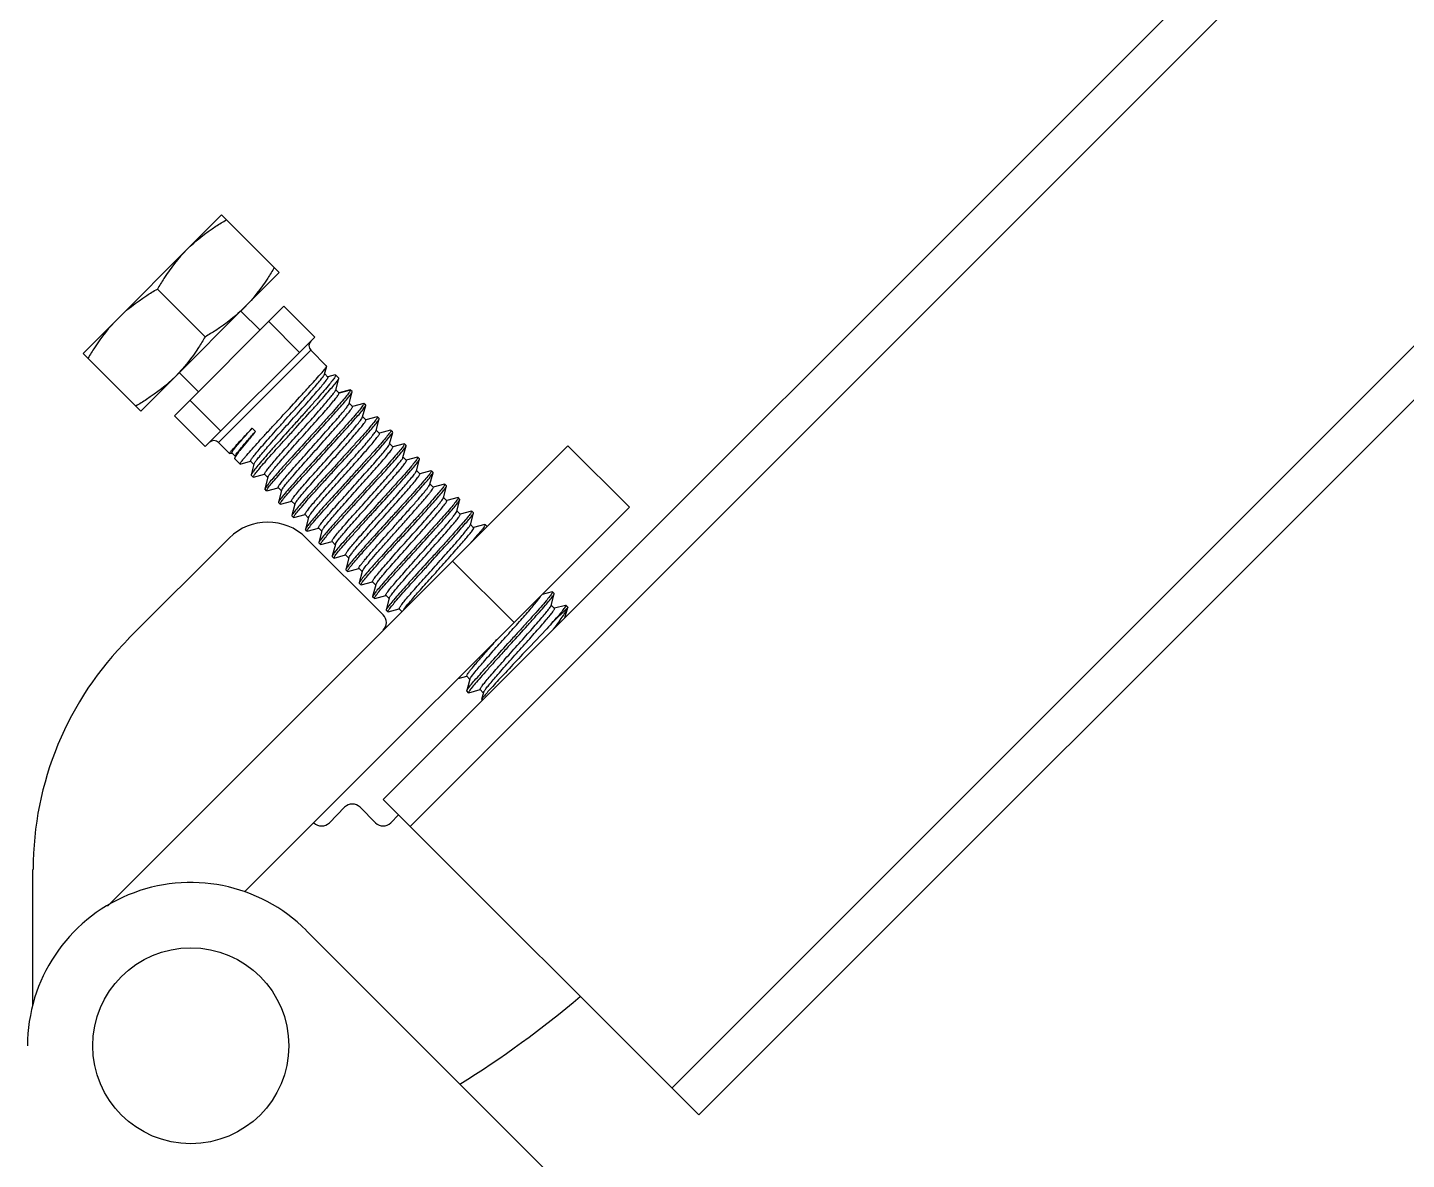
# Model space of a CAD drawing. Extents: x 27938 to 1042331, y -235042 to 1535213.
# Drawn here: x 705340 to 706468, y 752803 to 753728 of the extents above; entities that cross this region are included whole.
import ezdxf

# ---------------------------------------------------------------- set-up
doc = ezdxf.new("R2010")
doc.units = 0
doc.header["$LTSCALE"] = 1000
doc.header["$MEASUREMENT"] = 0

msp = doc.modelspace()

# ---------------------------------------------------------------- linework, layer by layer
at = {"linetype": 'Continuous'}
for p, q in [((705631.2, 753096.9), (708176.6, 755642.3)), ((705653.2, 753074.9), (708198.6, 755620.3)), ((705867.1, 752861), (708412.6, 755406.4)), ((705889.2, 752839), (708434.6, 755384.4)), ((705499.1, 753575.1), (705385.9, 753461.8)), ((705499.1, 753575.1), (705546.3, 753527.9)), ((705546.3, 753527.9), (705433, 753414.6)), ((705446.6, 753514.3), (705485.6, 753475.3)), ((705460.6, 753410.8), (705550.1, 753500.3)), ((705550.1, 753500.3), (705575.3, 753475.1)), ((705514.8, 753496.4), (705530.6, 753480.7)), ((705537.6, 753487.7), (705562.7, 753462.5)), ((705485.8, 753385.6), (705575.3, 753475.1)), ((705385.9, 753461.8), (705433, 753414.6)), ((705496.6, 753388.8), (705572.1, 753464.3)), ((705585, 753451.4), (705572.1, 753464.3)), ((705464.5, 753446.1), (705480.2, 753430.4)), ((705583.3, 753444.9), (705585.1, 753451.2)), ((705586.1, 753442.4), (705583.4, 753445.1)), ((705585.1, 753451.2), (705585, 753451.4)), ((705592, 753444.1), (705586.1, 753442.5)), ((705592, 753444.1), (705592.4, 753444)), ((705594.9, 753441.5), (705592.4, 753444)), ((705592.4, 753431.8), (705594.9, 753441.2)), ((705595.1, 753429.3), (705592.4, 753432)), ((705595.1, 753429.3), (705592.4, 753432)), ((705594.9, 753441.4), (705594.9, 753441.5)), ((705594.9, 753441.2), (705594.9, 753441.4)), ((705604.3, 753431.9), (705595.1, 753429.4)), ((705604.6, 753431.8), (705595.1, 753429.3)), ((705604.3, 753431.9), (705604.5, 753431.9)), ((705604.5, 753431.9), (705604.6, 753431.8)), ((705605.9, 753430.5), (705604.6, 753431.8)), ((705473.2, 753423.4), (705498.4, 753398.2)), ((705595.1, 753429.3), (705595.1, 753429.3)), ((705603.4, 753420.8), (705605.9, 753430.2)), ((705606.1, 753418.3), (705603.5, 753421)), ((705605.9, 753430.2), (705605.9, 753430.5)), ((705615.3, 753420.9), (705606.1, 753418.4)), ((705615.3, 753420.9), (705615.5, 753420.9)), ((705616.9, 753419.5), (705615.5, 753420.9)), ((705460.6, 753410.8), (705485.8, 753385.6)), ((705614.4, 753409.8), (705616.9, 753419.2)), ((705617.1, 753407.3), (705614.5, 753410)), ((705616.9, 753419.2), (705616.9, 753419.5)), ((705626.3, 753409.9), (705617.1, 753407.4)), ((705626.3, 753409.9), (705626.6, 753409.8)), ((705627.9, 753408.5), (705626.6, 753409.8)), ((705524.2, 753400.7), (705526.9, 753398)), ((705625.4, 753398.8), (705627.9, 753408.2)), ((705625.4, 753398.6), (705625.4, 753398.8)), ((705628.1, 753396.3), (705625.5, 753399)), ((705627.9, 753408.2), (705627.9, 753408.5)), ((705637.3, 753398.9), (705628.1, 753396.4)), ((705637.3, 753398.9), (705637.6, 753398.8)), ((705638.9, 753397.5), (705637.6, 753398.8)), ((705505.6, 753379.8), (705496.6, 753388.8)), ((705636.4, 753387.7), (705639, 753397.2)), ((705639.1, 753385.3), (705636.5, 753388)), ((705639, 753397.2), (705638.9, 753397.5)), ((705648.3, 753387.8), (705639.1, 753385.4)), ((705648.3, 753387.8), (705648.6, 753387.8)), ((705650, 753386.5), (705648.6, 753387.8)), ((705405.7, 753009.8), (705782.2, 753386.3)), ((705505.7, 753379.8), (705505.6, 753379.8)), ((705505.7, 753379.8), (705507.5, 753380.3)), ((705507.5, 753380.4), (705510.2, 753377.7)), ((705510.2, 753377.9), (705509.8, 753376.1)), ((705514.2, 753371.2), (705509.8, 753375.6)), ((705647.4, 753376.7), (705650, 753386.2)), ((705650.2, 753374.3), (705647.5, 753377)), ((705650, 753386.2), (705650, 753386.5)), ((705659.3, 753376.8), (705650.1, 753374.4)), ((705659.3, 753376.8), (705659.6, 753376.8)), ((705661, 753375.4), (705659.6, 753376.8)), ((705661, 753375.2), (705661, 753375.4)), ((705832.5, 753336), (705782.2, 753386.3)), ((705514.4, 753371.2), (705514.2, 753371.2)), ((705514.4, 753371.2), (705522.8, 753373.5)), ((705522.8, 753373.6), (705525.5, 753370.9)), ((705525.5, 753371.1), (705523.2, 753362.5)), ((705658.4, 753365.7), (705661, 753375.2)), ((705661.2, 753363.3), (705658.5, 753365.9)), ((705670.3, 753365.8), (705661.1, 753363.4)), ((705669.4, 753354.7), (705672, 753364.2)), ((705670.3, 753365.8), (705670.6, 753365.8)), ((705672, 753364.4), (705670.6, 753365.8)), ((705672, 753364.2), (705672, 753364.4)), ((705523.2, 753362.5), (705523.2, 753362.2)), ((705524.9, 753360.5), (705523.2, 753362.2)), ((705525.2, 753360.5), (705524.9, 753360.5)), ((705525.2, 753360.5), (705534.3, 753362.9)), ((705534.3, 753363), (705537, 753360.4)), ((705537, 753360.6), (705534.5, 753351.1)), ((705672.2, 753352.3), (705669.5, 753354.9)), ((705681.3, 753354.8), (705672.2, 753352.4)), ((705680.5, 753343.7), (705683, 753353.2)), ((705681.3, 753354.8), (705681.6, 753354.8)), ((705683, 753353.4), (705681.6, 753354.8)), ((705683, 753353.2), (705683, 753353.4)), ((705534.5, 753351.1), (705534.5, 753350.9)), ((705535.9, 753349.5), (705534.5, 753350.9)), ((705536.2, 753349.5), (705535.9, 753349.5)), ((705536.2, 753349.5), (705545.4, 753351.9)), ((705545.3, 753352), (705548, 753349.4)), ((705548.1, 753349.6), (705545.5, 753340.1)), ((705683.2, 753341.3), (705680.5, 753343.9)), ((705692.4, 753343.8), (705683.2, 753341.4)), ((705691.5, 753332.7), (705694, 753342.2)), ((705692.4, 753343.8), (705692.6, 753343.8)), ((705694, 753342.4), (705692.6, 753343.8)), ((705694, 753342.2), (705694, 753342.4)), ((705517.9, 753021.4), (705832.5, 753336)), ((705545.5, 753340.1), (705545.6, 753339.9)), ((705546.9, 753338.5), (705545.6, 753339.9)), ((705547.2, 753338.5), (705546.9, 753338.5)), ((705547.2, 753338.5), (705556.4, 753340.9)), ((705556.3, 753341), (705559, 753338.4)), ((705559.1, 753338.6), (705556.5, 753329.1)), ((705691.4, 753332.5), (705691.5, 753332.7)), ((705694.2, 753330.3), (705691.5, 753332.9)), ((705703.4, 753332.8), (705694.2, 753330.3)), ((705702.5, 753321.7), (705705, 753331.1)), ((705703.4, 753332.8), (705703.6, 753332.8)), ((705705, 753331.4), (705703.6, 753332.8)), ((705705, 753331.1), (705705, 753331.4)), ((705556.5, 753329.1), (705556.6, 753328.8)), ((705557.9, 753327.5), (705556.6, 753328.8)), ((705558.2, 753327.5), (705557.9, 753327.5)), ((705558.2, 753327.5), (705567.4, 753329.9)), ((705567.3, 753330), (705570, 753327.3)), ((705570.1, 753327.6), (705567.6, 753318.1)), ((705705.2, 753319.2), (705702.5, 753321.9)), ((705714.4, 753321.8), (705705.2, 753319.3)), ((705714.4, 753321.8), (705714.6, 753321.8)), ((705716, 753320.4), (705714.6, 753321.8)), ((705716, 753320.4), (705716, 753320.4)), ((705423.1, 753228.5), (705505.4, 753310.8)), ((705567.6, 753318.1), (705567.6, 753317.8)), ((705568.9, 753316.5), (705567.6, 753317.8)), ((705568.3, 753310.8), (705631.2, 753247.9)), ((705569.2, 753316.4), (705568.9, 753316.5)), ((705569.2, 753316.4), (705578.4, 753318.9)), ((705578.4, 753319), (705581, 753316.3)), ((705581.1, 753316.6), (705578.6, 753307.1)), ((705580.2, 753305.4), (705589.4, 753307.9)), ((705589.4, 753308), (705592, 753305.3)), ((705578.6, 753307.1), (705578.6, 753306.8)), ((705580, 753305.5), (705578.6, 753306.8)), ((705580.2, 753305.4), (705580, 753305.5)), ((705592.1, 753305.6), (705589.6, 753296.1)), ((705591.2, 753294.4), (705600.4, 753296.9)), ((705600.4, 753297), (705603, 753294.3)), ((705589.6, 753296.1), (705589.6, 753295.8)), ((705591, 753294.4), (705589.6, 753295.8)), ((705591.2, 753294.4), (705591, 753294.4)), ((705603.1, 753294.5), (705600.6, 753285.1)), ((705602.2, 753283.4), (705611.4, 753285.9)), ((705603.1, 753294.5), (705603.2, 753294.7)), ((705611.4, 753286), (705614.1, 753283.3)), ((705738.2, 753241.6), (705687.8, 753291.9)), ((705600.6, 753285.1), (705600.6, 753284.8)), ((705602, 753283.4), (705600.6, 753284.8)), ((705602.2, 753283.4), (705602, 753283.4)), ((705614.1, 753283.5), (705611.6, 753274.1)), ((705611.6, 753274.1), (705611.6, 753273.8)), ((705613.3, 753272.4), (705622.4, 753274.9)), ((705622.4, 753275), (705625.1, 753272.3)), ((705613, 753272.4), (705611.6, 753273.8)), ((705613.3, 753272.4), (705613, 753272.4)), ((705625.1, 753272.5), (705622.6, 753263)), ((705622.6, 753263), (705622.6, 753262.8)), ((705624, 753261.4), (705622.6, 753262.8)), ((705624.3, 753261.4), (705633.4, 753263.9)), ((705633.4, 753264), (705636.1, 753261.3)), ((705769.4, 753266.7), (705761.1, 753264.5)), ((705768.5, 753255.6), (705771.1, 753265.1)), ((705769.4, 753266.7), (705769.7, 753266.7)), ((705771.1, 753265.3), (705769.7, 753266.7)), ((705771.1, 753265.1), (705771.1, 753265.3)), ((705624.3, 753261.4), (705624, 753261.4)), ((705636.1, 753261.5), (705633.6, 753252)), ((705633.6, 753252), (705633.6, 753251.8)), ((705635, 753250.4), (705633.6, 753251.8)), ((705635.3, 753250.4), (705644.4, 753252.8)), ((705644.4, 753252.9), (705646.6, 753250.7)), ((705771.3, 753253.2), (705768.6, 753255.8)), ((705768.9, 753240.9), (705782.1, 753254.1)), ((705780.4, 753255.7), (705771.2, 753253.3)), ((705779.8, 753245.5), (705782.1, 753254.1)), ((705780.7, 753255.7), (705780.4, 753255.7)), ((705782.1, 753254.3), (705780.7, 753255.7)), ((705782.1, 753254.3), (705782.1, 753254.1)), ((705635.3, 753250.4), (705635, 753250.4)), ((705692.5, 753195.9), (705699.5, 753197.8)), ((705699.5, 753197.9), (705702.1, 753195.2)), ((705702.2, 753195.5), (705699.7, 753186)), ((705699.7, 753185.7), (705699.7, 753186)), ((705701.1, 753184.3), (705699.7, 753185.7)), ((705701.3, 753184.3), (705710.5, 753186.8)), ((705710.5, 753186.9), (705713.1, 753184.2)), ((705713.2, 753184.4), (705711.7, 753178.8)), ((705711.7, 753178.8), (705711.8, 753178.7)), ((705713, 753178.7), (705711.8, 753178.7)), ((705631.2, 753096.9), (705889.2, 752839)), ((705631.2, 753096.9), (705889.2, 752839)), ((705587.2, 753078), (705599.7, 753090.6)), ((705612.3, 753090.6), (705624.9, 753078)), ((705637.5, 753078), (705643.8, 753084.3)), ((705344.9, 752928.2), (705344.9, 753039.8)), ((705819.1, 752739.2), (705568.3, 752989.9))]:
    msp.add_line(p, q, dxfattribs=at)
msp.add_circle((705473.9, 752895.6), 80.1, dxfattribs=at)
for centre, radius, start, end in [((705575.9, 753468.1), 5.34, 135, 225), ((705492.8, 753385.1), 5.34, 45, 135), ((705536.8, 753279.3), 44.5, 45, 135), ((705624.9, 753241.6), 8.9, 315, 45), ((705611.9, 753039.8), 266.9, 135, 179.9914), ((705606, 753084.3), 8.9, 45, 135), ((705580.9, 753084.3), 8.9, 225, 315), ((705631.2, 753084.3), 8.9, 225, 315), ((705473.9, 752895.6), 133.5, 45, 180), ((705220.7, 753617.5), 889.7, 302.1341, 309.9808)]:
    msp.add_arc(centre, radius, start, end, dxfattribs=at)
for points, knots in [([(705470.8, 753546.7), (705477.9, 753553.9), (705488.7, 753562.3), (705500.2, 753569.3), (705503.2, 753571)], [0, 0, 0, 0, 0.748734, 1, 1, 1, 1]), ([(705470.8, 753546.7), (705463.6, 753539.6), (705455.3, 753528.8), (705448.3, 753517.3), (705446.6, 753514.3)], [0, 0, 0, 0, 0.748734, 1, 1, 1, 1]), ([(705542.2, 753532), (705540.5, 753529), (705533.5, 753517.5), (705525.1, 753506.7), (705518, 753499.6)], [0, 0, 0, 0, 0.251266, 1, 1, 1, 1]), ([(705414.2, 753490.1), (705421.3, 753497.3), (705432.1, 753505.7), (705443.6, 753512.7), (705446.6, 753514.3)], [0, 0, 0, 0, 0.748734, 1, 1, 1, 1]), ([(705518, 753499.6), (705510.8, 753492.4), (705500.1, 753484), (705488.5, 753477), (705485.6, 753475.3)], [0, 0, 0, 0, 0.748734, 1, 1, 1, 1]), ([(705414.2, 753490.1), (705407, 753483), (705398.6, 753472.2), (705391.6, 753460.7), (705389.9, 753457.7)], [0, 0, 0, 0, 0.748734, 1, 1, 1, 1]), ([(705485.6, 753475.3), (705483.9, 753472.4), (705476.9, 753460.8), (705468.5, 753450.1), (705461.3, 753442.9)], [0, 0, 0, 0, 0.251266, 1, 1, 1, 1]), ([(705522.8, 753373.6), (705522.7, 753373.7), (705522.8, 753374.1), (705523.1, 753374.6), (705523.7, 753375.6), (705525, 753377.4), (705527.4, 753380.3), (705531, 753384.6), (705535.4, 753389.6), (705540.5, 753395.4), (705546.1, 753401.6), (705553.8, 753410.3), (705561.5, 753418.8), (705568.7, 753426.9), (705573.4, 753432.2), (705577.3, 753436.8), (705580.3, 753440.4), (705582.2, 753442.9), (705583.2, 753444.3), (705583.3, 753444.9)], [0, 0, 0, 0, 0.003461, 0.010825, 0.022535, 0.038573, 0.083113, 0.142879, 0.21566, 0.298761, 0.389116, 0.483412, 0.670116, 0.755815, 0.832283, 0.896851, 0.947308, 0.981997, 1, 1, 1, 1]), ([(705549.5, 753411.4), (705554, 753416.2), (705560.5, 753423.2), (705568.7, 753432.2), (705574, 753438), (705578.4, 753442.9), (705581.7, 753446.7), (705583.8, 753449.2), (705584.7, 753450.5), (705585, 753451), (705585.1, 753451.2)], [0, 0, 0, 0, 0.368142, 0.535897, 0.684709, 0.809342, 0.905414, 0.969598, 0.989056, 1, 1, 1, 1]), ([(705592.4, 753444), (705592.5, 753443.9), (705592.4, 753443.5), (705592, 753442.8), (705591.3, 753441.6), (705589.7, 753439.5), (705586.9, 753436), (705582.7, 753431), (705577.4, 753424.9), (705571.4, 753418.1), (705564.8, 753410.7), (705560.2, 753405.6), (705557.9, 753403)], [0, 0, 0, 0, 0.007287, 0.022596, 0.046895, 0.080168, 0.172563, 0.296519, 0.44737, 0.619385, 0.805971, 1, 1, 1, 1]), ([(705461.3, 753442.9), (705454.2, 753435.8), (705443.4, 753427.4), (705431.9, 753420.4), (705429, 753418.7)], [0, 0, 0, 0, 0.748734, 1, 1, 1, 1]), ([(705525.9, 753371.9), (705526.4, 753372.7), (705527.7, 753374.5), (705531.6, 753379.3), (705538.5, 753387.3), (705548.3, 753398.3), (705557.5, 753408.5), (705564.9, 753416.7), (705570.1, 753422.6), (705574.8, 753427.9), (705578.8, 753432.5), (705582, 753436.3), (705584.3, 753439.2), (705585.6, 753441.1), (705586.1, 753442), (705586.2, 753442.3), (705586.1, 753442.4)], [0, 0, 0, 0, 0.028348, 0.07231, 0.200737, 0.367922, 0.551326, 0.641466, 0.726551, 0.80379, 0.870677, 0.92508, 0.96531, 0.990227, 0.996843, 1, 1, 1, 1]), ([(705559.9, 753401), (705564.3, 753405.8), (705570.6, 753412.8), (705578.7, 753421.7), (705583.9, 753427.6), (705588.2, 753432.5), (705591.6, 753436.5), (705593.7, 753439.2), (705594.8, 753440.7), (705594.9, 753441.2)], [0, 0, 0, 0, 0.36438, 0.530796, 0.678891, 0.803581, 0.9006, 0.966696, 1, 1, 1, 1]), ([(705604.6, 753431.8), (705604.6, 753431.6), (705604.4, 753431.2), (705603.9, 753430.4), (705603.1, 753429.3), (705601.4, 753427.1), (705598.5, 753423.6), (705594.2, 753418.7), (705588.9, 753412.7), (705582.9, 753406), (705576.3, 753398.8), (705571.8, 753393.9), (705569.5, 753391.4)], [0, 0, 0, 0, 0.00868, 0.025879, 0.051887, 0.086569, 0.180747, 0.305089, 0.45505, 0.625126, 0.809034, 1, 1, 1, 1]), ([(705592, 753431), (705592, 753431.1), (705592.2, 753431.3), (705592.3, 753431.6), (705592.4, 753431.8)], [0, 0, 0, 0, 0.313787, 1, 1, 1, 1]), ([(705534.3, 753363), (705534.2, 753363.1), (705534.3, 753363.5), (705534.8, 753364.4), (705536, 753366.2), (705538.3, 753369), (705541.4, 753372.8), (705545.3, 753377.3), (705549.8, 753382.4), (705554.8, 753388.1), (705561.9, 753396), (705570.7, 753405.7), (705580.1, 753416.3), (705586.6, 753423.9), (705590.3, 753428.5), (705591.6, 753430.3), (705592, 753431)], [0, 0, 0, 0, 0.003296, 0.010079, 0.03549, 0.076381, 0.131511, 0.19909, 0.276886, 0.362322, 0.452558, 0.635372, 0.801219, 0.928261, 0.971785, 1, 1, 1, 1]), ([(705537, 753360.6), (705537.2, 753361.1), (705538.1, 753362.5), (705540, 753365), (705542.9, 753368.5), (705546.6, 753372.8), (705551.1, 753378), (705558, 753385.7), (705565.2, 753393.9), (705572.6, 753402.1), (705577.9, 753408), (705582.8, 753413.5), (705587, 753418.4), (705590.4, 753422.5), (705592.7, 753425.3), (705594.1, 753427.1), (705594.7, 753428.1), (705595, 753428.8), (705595.2, 753429.1), (705595.1, 753429.3)], [0, 0, 0, 0, 0.018431, 0.053472, 0.104134, 0.168694, 0.244894, 0.330055, 0.515024, 0.608298, 0.697696, 0.780063, 0.852494, 0.912444, 0.95783, 0.974565, 0.987157, 0.995562, 1, 1, 1, 1]), ([(705545.3, 753352), (705545.3, 753352.1), (705545.3, 753352.5), (705545.8, 753353.4), (705547.2, 753355.4), (705549.6, 753358.4), (705553, 753362.5), (705557.2, 753367.3), (705562, 753372.8), (705567.4, 753378.7), (705574.8, 753387), (705582.1, 753395.3), (705589.1, 753403.1), (705593.7, 753408.3), (705597.5, 753412.8), (705600.4, 753416.3), (705602.3, 753418.9), (705603.2, 753420.2), (705603.4, 753420.8)], [0, 0, 0, 0, 0.003453, 0.010691, 0.037881, 0.081592, 0.14037, 0.212138, 0.294327, 0.383985, 0.477885, 0.664852, 0.751185, 0.82854, 0.894141, 0.945651, 0.981282, 1, 1, 1, 1]), ([(705570.9, 753390), (705575.3, 753394.8), (705581.6, 753401.8), (705589.7, 753410.7), (705594.9, 753416.6), (705599.3, 753421.5), (705602.6, 753425.4), (705604.7, 753428.2), (705605.8, 753429.7), (705605.9, 753430.2)], [0, 0, 0, 0, 0.364381, 0.5308, 0.678899, 0.803591, 0.900607, 0.966701, 1, 1, 1, 1]), ([(705615.5, 753420.9), (705615.6, 753420.8), (705615.5, 753420.3), (705615.1, 753419.7), (705614.3, 753418.6), (705612.7, 753416.5), (705609.9, 753413), (705605.6, 753408.1), (705600.2, 753402.1), (705594.1, 753395.3), (705587.5, 753388), (705582.9, 753382.9), (705580.6, 753380.4)], [0, 0, 0, 0, 0.006599, 0.021626, 0.045784, 0.078991, 0.171388, 0.295465, 0.44652, 0.61879, 0.805664, 1, 1, 1, 1]), ([(705514.2, 753371.2), (705514.1, 753371.3), (705514.3, 753371.8), (705514.7, 753372.4), (705515.4, 753373.5), (705516.5, 753374.8), (705518, 753376.6), (705520.5, 753379.5), (705524.3, 753383.9), (705529.7, 753389.8), (705535.8, 753396.5), (705542.5, 753403.8), (705547.2, 753408.8), (705549.5, 753411.4)], [0, 0, 0, 0, 0.006287, 0.021187, 0.045277, 0.078448, 0.120429, 0.17084, 0.294962, 0.446101, 0.618491, 0.80551, 1, 1, 1, 1]), ([(705548.1, 753349.6), (705548.2, 753350.1), (705549.2, 753351.5), (705551, 753354), (705554, 753357.6), (705557.8, 753362), (705562.3, 753367.2), (705569.3, 753375.1), (705576.7, 753383.3), (705584.1, 753391.6), (705589.4, 753397.6), (705594.2, 753403.1), (705598.4, 753407.9), (705601.8, 753411.9), (705604.2, 753414.9), (705605.6, 753416.9), (705606.1, 753417.9), (705606.2, 753418.3), (705606.1, 753418.3)], [0, 0, 0, 0, 0.01868, 0.054278, 0.105764, 0.171349, 0.248695, 0.335028, 0.522011, 0.615926, 0.705601, 0.787809, 0.859594, 0.918387, 0.96211, 0.989307, 0.996546, 1, 1, 1, 1]), ([(705556.3, 753341), (705556.3, 753341.1), (705556.3, 753341.5), (705556.8, 753342.4), (705558.2, 753344.4), (705560.6, 753347.4), (705564, 753351.4), (705568.2, 753356.3), (705573, 753361.8), (705578.4, 753367.7), (705585.8, 753376), (705593.2, 753384.2), (705600.1, 753392.1), (705604.7, 753397.3), (705608.5, 753401.8), (705611.4, 753405.3), (705613.3, 753407.8), (705614.3, 753409.2), (705614.4, 753409.8)], [0, 0, 0, 0, 0.003453, 0.010691, 0.03788, 0.081592, 0.14037, 0.212137, 0.294327, 0.383985, 0.477885, 0.664851, 0.751185, 0.82854, 0.894141, 0.945652, 0.981282, 1, 1, 1, 1]), ([(705581.9, 753379), (705586.3, 753383.8), (705592.7, 753390.8), (705600.7, 753399.7), (705606, 753405.6), (705610.3, 753410.5), (705613.6, 753414.4), (705615.7, 753417.2), (705616.8, 753418.6), (705616.9, 753419.2)], [0, 0, 0, 0, 0.364381, 0.530796, 0.678894, 0.80359, 0.900609, 0.966703, 1, 1, 1, 1]), ([(705626.6, 753409.8), (705626.6, 753409.8), (705626.5, 753409.3), (705626.1, 753408.7), (705625.4, 753407.6), (705623.7, 753405.5), (705620.9, 753402), (705616.6, 753397), (705611.3, 753391.1), (705605.1, 753384.3), (705598.5, 753377), (705593.9, 753371.9), (705591.6, 753369.3)], [0, 0, 0, 0, 0.006599, 0.021626, 0.045783, 0.07899, 0.171389, 0.295471, 0.446525, 0.618791, 0.805663, 1, 1, 1, 1]), ([(705505.6, 753379.8), (705505.6, 753379.9), (705505.6, 753380.1), (705505.8, 753380.4), (705506.2, 753380.9), (705507, 753381.9), (705508.4, 753383.5), (705510.5, 753385.9), (705513.2, 753388.9), (705516.5, 753392.4), (705520.2, 753396.4), (705522.8, 753399.2), (705524.2, 753400.7)], [0, 0, 0, 0, 0.005738, 0.019134, 0.040805, 0.070779, 0.155209, 0.27106, 0.416301, 0.588313, 0.78408, 1, 1, 1, 1]), ([(705507.5, 753380.4), (705507.4, 753380.5), (705507.8, 753381.3), (705508.4, 753382.3), (705509.8, 753384.2), (705511.7, 753386.5), (705514.2, 753389.4), (705518.4, 753394.2), (705521.8, 753398), (705524.2, 753400.7)], [0, 0, 0, 0, 0.021147, 0.073565, 0.158215, 0.273875, 0.418588, 0.589838, 1, 1, 1, 1]), ([(705526.9, 753398), (705524.7, 753395.3), (705520.6, 753390.5), (705515.3, 753384.1), (705512, 753379.9), (705510.4, 753377.4), (705509.9, 753376.5), (705509.8, 753376.1)], [0, 0, 0, 0, 0.376924, 0.679521, 0.890722, 0.958383, 1, 1, 1, 1]), ([(705510.2, 753377.9), (705510.3, 753378.2), (705510.8, 753379), (705511.7, 753380.3), (705513.2, 753382.2), (705516.1, 753385.7), (705520.7, 753391), (705524.7, 753395.5), (705526.9, 753398)], [0, 0, 0, 0, 0.036338, 0.100465, 0.191874, 0.309308, 0.615028, 1, 1, 1, 1]), ([(705557.9, 753403), (705553.6, 753398.2), (705547.3, 753391.2), (705539.3, 753382.2), (705534.1, 753376.4), (705529.9, 753371.4), (705526.6, 753367.4), (705524.5, 753364.6), (705523.4, 753363.1), (705523.2, 753362.5)], [0, 0, 0, 0, 0.362585, 0.528363, 0.676115, 0.800828, 0.898293, 0.965295, 1, 1, 1, 1]), ([(705524.9, 753360.5), (705524.8, 753360.6), (705525, 753361.1), (705525.4, 753361.7), (705526.1, 753362.8), (705527.7, 753364.9), (705530.6, 753368.3), (705534.9, 753373.3), (705540.2, 753379.3), (705546.3, 753386.1), (705553, 753393.4), (705557.6, 753398.4), (705559.9, 753401)], [0, 0, 0, 0, 0.006599, 0.021626, 0.045784, 0.078991, 0.171388, 0.295465, 0.446519, 0.61879, 0.805664, 1, 1, 1, 1]), ([(705559.1, 753338.6), (705559.2, 753339.1), (705560.2, 753340.5), (705562, 753343), (705565, 753346.6), (705568.8, 753351), (705573.3, 753356.2), (705580.3, 753364.1), (705587.7, 753372.3), (705595.1, 753380.6), (705600.4, 753386.6), (705605.3, 753392.1), (705609.4, 753396.9), (705612.8, 753400.9), (705615.2, 753403.9), (705616.6, 753405.9), (705617.1, 753406.9), (705617.2, 753407.2), (705617.1, 753407.3)], [0, 0, 0, 0, 0.01868, 0.054279, 0.105765, 0.171349, 0.248696, 0.335028, 0.522011, 0.615926, 0.705601, 0.787809, 0.859594, 0.918386, 0.962109, 0.989307, 0.996546, 1, 1, 1, 1]), ([(705567.3, 753330), (705567.3, 753330.1), (705567.3, 753330.5), (705567.8, 753331.4), (705569.2, 753333.3), (705571.6, 753336.3), (705574.9, 753340.2), (705579, 753345), (705583.7, 753350.4), (705589, 753356.3), (705596.3, 753364.5), (705603.6, 753372.6), (705610.6, 753380.5), (705615.2, 753385.7), (705619, 753390.2), (705622.1, 753393.9), (705624.1, 753396.5), (705625.1, 753398), (705625.4, 753398.6)], [0, 0, 0, 0, 0.003411, 0.010523, 0.037228, 0.080172, 0.137959, 0.208589, 0.289589, 0.378106, 0.47102, 0.656885, 0.743278, 0.821187, 0.887872, 0.941003, 0.97876, 1, 1, 1, 1]), ([(705592.9, 753368), (705597.3, 753372.8), (705603.7, 753379.7), (705611.8, 753388.7), (705617, 753394.6), (705621.3, 753399.5), (705624.6, 753403.4), (705626.7, 753406.2), (705627.8, 753407.6), (705627.9, 753408.2)], [0, 0, 0, 0, 0.364389, 0.530808, 0.678904, 0.803593, 0.90061, 0.966703, 1, 1, 1, 1]), ([(705637.6, 753398.8), (705637.7, 753398.8), (705637.5, 753398.3), (705637.1, 753397.6), (705636.4, 753396.5), (705634.7, 753394.4), (705631.9, 753391), (705627.6, 753386), (705622.3, 753380.1), (705616.2, 753373.3), (705609.5, 753365.9), (705604.9, 753360.9), (705602.6, 753358.3)], [0, 0, 0, 0, 0.006598, 0.021624, 0.045781, 0.078987, 0.171384, 0.29546, 0.44651, 0.618781, 0.80566, 1, 1, 1, 1]), ([(705569.5, 753391.4), (705565.2, 753386.6), (705558.8, 753379.6), (705550.7, 753370.6), (705545.5, 753364.8), (705541.2, 753359.8), (705537.9, 753355.9), (705535.8, 753353.2), (705534.7, 753351.7), (705534.5, 753351.1)], [0, 0, 0, 0, 0.36446, 0.530907, 0.67902, 0.803709, 0.900704, 0.966759, 1, 1, 1, 1]), ([(705535.9, 753349.5), (705535.8, 753349.6), (705536, 753350), (705536.4, 753350.7), (705537.1, 753351.8), (705538.7, 753353.9), (705541.6, 753357.3), (705545.9, 753362.3), (705551.2, 753368.3), (705557.3, 753375.1), (705564, 753382.4), (705568.6, 753387.4), (705570.9, 753390)], [0, 0, 0, 0, 0.006598, 0.021625, 0.04578, 0.078987, 0.171384, 0.295461, 0.446512, 0.618782, 0.805661, 1, 1, 1, 1]), ([(705570.5, 753328.5), (705571, 753329.2), (705572.3, 753331), (705576, 753335.7), (705582.6, 753343.3), (705592, 753353.9), (705600.7, 753363.6), (705607.8, 753371.5), (705612.8, 753377.1), (705617.3, 753382.2), (705621.1, 753386.7), (705624.2, 753390.4), (705626.4, 753393.2), (705627.7, 753395), (705628.2, 753395.9), (705628.2, 753396.2), (705628.1, 753396.3)], [0, 0, 0, 0, 0.029221, 0.073567, 0.201629, 0.367682, 0.550054, 0.639909, 0.724906, 0.802249, 0.869396, 0.924152, 0.964754, 0.989983, 0.99672, 1, 1, 1, 1]), ([(705578.4, 753319), (705578.3, 753319.1), (705578.3, 753319.4), (705578.8, 753320.4), (705580.2, 753322.3), (705582.5, 753325.2), (705585.7, 753329), (705589.7, 753333.7), (705594.4, 753339), (705599.6, 753344.8), (705606.8, 753352.9), (705615.7, 753362.8), (705624, 753372.1), (705629.6, 753378.6), (705632.7, 753382.4), (705634.9, 753385.2), (705636, 753386.7), (705636.3, 753387.4)], [0, 0, 0, 0, 0.003368, 0.010354, 0.036572, 0.078742, 0.135528, 0.20501, 0.284805, 0.372166, 0.464077, 0.64881, 0.81371, 0.881483, 0.936251, 0.976167, 1, 1, 1, 1]), ([(705603.9, 753357), (705608.3, 753361.8), (705614.7, 753368.7), (705622.8, 753377.7), (705628, 753383.5), (705632.3, 753388.5), (705635.6, 753392.4), (705637.7, 753395.2), (705638.8, 753396.6), (705639, 753397.2)], [0, 0, 0, 0, 0.364379, 0.530797, 0.678896, 0.80359, 0.900607, 0.966701, 1, 1, 1, 1]), ([(705648.6, 753387.8), (705648.7, 753387.7), (705648.5, 753387.3), (705648.1, 753386.6), (705647.4, 753385.5), (705645.8, 753383.4), (705642.9, 753380), (705638.6, 753375), (705633.3, 753369), (705627.2, 753362.3), (705620.5, 753354.9), (705615.9, 753349.9), (705613.6, 753347.3)], [0, 0, 0, 0, 0.006599, 0.021626, 0.045785, 0.078991, 0.171389, 0.295468, 0.446524, 0.618793, 0.805664, 1, 1, 1, 1]), ([(705509.8, 753376.1), (705509.8, 753376), (705509.7, 753375.9), (705509.7, 753375.7), (705509.8, 753375.6)], [0, 0, 0, 0, 0.336514, 1, 1, 1, 1]), ([(705580.6, 753380.4), (705576.2, 753375.6), (705569.8, 753368.6), (705561.7, 753359.6), (705556.5, 753353.8), (705552.2, 753348.8), (705548.9, 753344.9), (705546.8, 753342.1), (705545.7, 753340.7), (705545.5, 753340.1)], [0, 0, 0, 0, 0.364466, 0.530913, 0.679023, 0.803712, 0.900708, 0.966761, 1, 1, 1, 1]), ([(705546.9, 753338.5), (705546.8, 753338.6), (705547, 753339), (705547.4, 753339.7), (705548.1, 753340.8), (705549.7, 753342.9), (705552.6, 753346.3), (705556.9, 753351.3), (705562.2, 753357.3), (705568.3, 753364), (705575, 753371.4), (705579.6, 753376.4), (705581.9, 753379)], [0, 0, 0, 0, 0.006599, 0.021626, 0.045783, 0.078991, 0.17139, 0.295472, 0.446528, 0.618793, 0.805664, 1, 1, 1, 1]), ([(705581.4, 753317.2), (705581.8, 753317.9), (705583, 753319.6), (705586.6, 753324.1), (705593.1, 753331.6), (705602.5, 753342.2), (705611.2, 753352), (705618.4, 753360), (705623.4, 753365.7), (705628, 753370.9), (705632, 753375.5), (705635.1, 753379.3), (705637.4, 753382.1), (705638.7, 753384), (705639.2, 753384.9), (705639.2, 753385.2), (705639.1, 753385.3)], [0, 0, 0, 0, 0.02672, 0.069018, 0.194536, 0.360069, 0.543539, 0.634344, 0.720433, 0.798907, 0.86713, 0.922821, 0.964145, 0.989828, 0.99668, 1, 1, 1, 1]), ([(705589.4, 753308), (705589.3, 753308.1), (705589.4, 753308.4), (705589.8, 753309.3), (705591.1, 753311.2), (705593.4, 753314), (705596.6, 753317.8), (705600.5, 753322.4), (705605.1, 753327.6), (705610.2, 753333.3), (705617.4, 753341.4), (705626.1, 753351.1), (705635.5, 753361.7), (705642, 753369.2), (705645.6, 753373.8), (705646.8, 753375.4), (705647.2, 753376.1)], [0, 0, 0, 0, 0.003326, 0.010193, 0.035938, 0.077359, 0.133176, 0.201544, 0.28017, 0.366406, 0.457339, 0.640956, 0.806417, 0.931592, 0.973615, 1, 1, 1, 1]), ([(705615, 753346), (705619.3, 753350.7), (705625.7, 753357.7), (705633.8, 753366.7), (705639, 753372.5), (705643.3, 753377.5), (705646.6, 753381.4), (705648.7, 753384.2), (705649.8, 753385.6), (705650, 753386.2)], [0, 0, 0, 0, 0.364384, 0.5308, 0.678898, 0.803592, 0.90061, 0.966703, 1, 1, 1, 1]), ([(705659.6, 753376.8), (705659.7, 753376.7), (705659.5, 753376.3), (705659.1, 753375.6), (705658.4, 753374.5), (705656.8, 753372.4), (705653.9, 753369), (705649.6, 753364), (705644.3, 753358), (705638.2, 753351.3), (705631.5, 753343.9), (705626.9, 753338.9), (705624.6, 753336.3)], [0, 0, 0, 0, 0.006599, 0.021626, 0.045782, 0.078989, 0.171387, 0.295468, 0.446521, 0.618788, 0.805663, 1, 1, 1, 1]), ([(705647.2, 753376.1), (705647.2, 753376.2), (705647.3, 753376.4), (705647.4, 753376.6), (705647.4, 753376.7)], [0, 0, 0, 0, 0.304527, 1, 1, 1, 1]), ([(705525.5, 753371.1), (705525.5, 753371.2), (705525.6, 753371.5), (705525.8, 753371.7), (705525.9, 753371.9)], [0, 0, 0, 0, 0.186143, 1, 1, 1, 1]), ([(705591.6, 753369.3), (705587.2, 753364.6), (705580.8, 753357.6), (705572.7, 753348.6), (705567.5, 753342.8), (705563.2, 753337.8), (705559.9, 753333.9), (705557.8, 753331.1), (705556.7, 753329.7), (705556.5, 753329.1)], [0, 0, 0, 0, 0.364457, 0.530899, 0.679012, 0.803706, 0.900705, 0.966759, 1, 1, 1, 1]), ([(705557.9, 753327.5), (705557.9, 753327.6), (705558, 753328), (705558.4, 753328.7), (705559.1, 753329.8), (705560.8, 753331.9), (705563.6, 753335.3), (705567.9, 753340.3), (705573.2, 753346.3), (705579.3, 753353), (705586, 753360.4), (705590.6, 753365.4), (705592.9, 753368)], [0, 0, 0, 0, 0.006597, 0.021623, 0.045779, 0.078985, 0.171381, 0.295456, 0.44651, 0.618782, 0.805661, 1, 1, 1, 1]), ([(705592.3, 753306), (705592.6, 753306.6), (705593.7, 753308.2), (705595.9, 753311), (705599, 753314.7), (705604.6, 753321.3), (705612.9, 753330.6), (705621.7, 753340.4), (705629, 753348.5), (705634.1, 753354.3), (705638.8, 753359.6), (705642.8, 753364.3), (705646.1, 753368.1), (705648.4, 753371), (705649.7, 753372.9), (705650.2, 753373.8), (705650.2, 753374.2), (705650.2, 753374.3)], [0, 0, 0, 0, 0.024173, 0.064372, 0.119353, 0.187267, 0.352243, 0.536827, 0.628608, 0.715817, 0.795456, 0.864788, 0.921444, 0.963514, 0.989667, 0.996638, 1, 1, 1, 1]), ([(705600.4, 753297), (705600.3, 753297.1), (705600.4, 753297.4), (705600.8, 753298.3), (705602.1, 753300.1), (705604.3, 753302.9), (705607.4, 753306.6), (705611.3, 753311.1), (705615.8, 753316.3), (705620.8, 753321.9), (705627.9, 753329.8), (705636.6, 753339.5), (705646, 753350.1), (705652.6, 753357.7), (705656.3, 753362.4), (705657.6, 753364.1), (705658, 753364.8)], [0, 0, 0, 0, 0.003285, 0.010037, 0.035326, 0.076021, 0.1309, 0.198187, 0.275678, 0.360819, 0.450797, 0.633314, 0.7993, 0.92703, 0.971108, 1, 1, 1, 1]), ([(705626, 753334.9), (705630.3, 753339.7), (705636.7, 753346.7), (705644.8, 753355.7), (705650, 753361.5), (705654.3, 753366.5), (705657.6, 753370.4), (705659.7, 753373.2), (705660.8, 753374.6), (705661, 753375.2)], [0, 0, 0, 0, 0.364389, 0.530808, 0.678905, 0.803593, 0.900609, 0.966702, 1, 1, 1, 1]), ([(705670.6, 753365.8), (705670.7, 753365.7), (705670.5, 753365.3), (705670.2, 753364.6), (705669.4, 753363.5), (705667.8, 753361.4), (705664.9, 753358), (705660.6, 753353), (705655.3, 753347), (705649.2, 753340.2), (705642.5, 753332.9), (705637.9, 753327.9), (705635.6, 753325.3)], [0, 0, 0, 0, 0.006598, 0.021624, 0.045781, 0.078987, 0.171383, 0.295458, 0.446509, 0.61878, 0.80566, 1, 1, 1, 1]), ([(705637, 753323.9), (705641.3, 753328.7), (705647.7, 753335.7), (705655.8, 753344.7), (705661, 753350.5), (705665.3, 753355.5), (705668.7, 753359.4), (705670.7, 753362.1), (705671.8, 753363.6), (705672, 753364.2)], [0, 0, 0, 0, 0.364378, 0.530795, 0.678895, 0.803589, 0.900607, 0.966701, 1, 1, 1, 1]), ([(705658, 753364.8), (705658.1, 753364.9), (705658.2, 753365.2), (705658.4, 753365.5), (705658.4, 753365.7)], [0, 0, 0, 0, 0.316982, 1, 1, 1, 1]), ([(705602.6, 753358.3), (705598.2, 753353.5), (705591.8, 753346.6), (705583.7, 753337.6), (705578.5, 753331.8), (705574.2, 753326.8), (705570.9, 753322.9), (705568.8, 753320.1), (705567.7, 753318.7), (705567.6, 753318.1)], [0, 0, 0, 0, 0.364462, 0.53091, 0.679022, 0.803711, 0.900705, 0.966759, 1, 1, 1, 1]), ([(705568.9, 753316.5), (705568.9, 753316.5), (705569, 753317), (705569.4, 753317.7), (705570.1, 753318.8), (705571.8, 753320.9), (705574.6, 753324.3), (705578.9, 753329.3), (705584.3, 753335.2), (705590.4, 753342), (705597, 753349.4), (705601.6, 753354.4), (705603.9, 753357)], [0, 0, 0, 0, 0.006599, 0.021625, 0.045781, 0.078988, 0.171386, 0.295465, 0.446518, 0.618786, 0.805663, 1, 1, 1, 1]), ([(705603.2, 753294.7), (705603.4, 753295.3), (705604.5, 753296.8), (705606.5, 753299.5), (705609.5, 753303.2), (705615.1, 753309.6), (705623.4, 753319), (705632.3, 753328.9), (705639.6, 753337.1), (705644.8, 753342.9), (705649.6, 753348.3), (705653.7, 753353.1), (705657, 753357), (705659.3, 753360), (705660.7, 753361.9), (705661.2, 753362.8), (705661.2, 753363.2), (705661.2, 753363.3)], [0, 0, 0, 0, 0.021586, 0.059632, 0.112982, 0.179814, 0.344197, 0.529911, 0.622691, 0.711053, 0.791891, 0.862368, 0.92002, 0.96286, 0.9895, 0.996595, 1, 1, 1, 1]), ([(705624.9, 753303.1), (705629.7, 753308.5), (705637, 753316.7), (705646.6, 753327.5), (705653.6, 753335.3), (705659.7, 753342.2), (705664, 753347.2), (705666.6, 753350.5), (705668, 753352.3), (705668.9, 753353.7), (705669.4, 753354.4), (705669.4, 753354.7)], [0, 0, 0, 0, 0.315652, 0.481067, 0.637651, 0.775532, 0.886036, 0.92879, 0.962295, 0.98609, 1, 1, 1, 1]), ([(705681.6, 753354.8), (705681.7, 753354.7), (705681.5, 753354.2), (705681.2, 753353.6), (705680.4, 753352.5), (705678.8, 753350.4), (705675.9, 753347), (705671.6, 753342), (705666.3, 753336), (705660.2, 753329.2), (705653.5, 753321.9), (705649, 753316.9), (705646.6, 753314.3)], [0, 0, 0, 0, 0.006599, 0.021626, 0.045784, 0.078991, 0.171389, 0.29547, 0.446525, 0.618793, 0.805664, 1, 1, 1, 1]), ([(705648, 753312.9), (705652.4, 753317.7), (705658.7, 753324.7), (705666.8, 753333.7), (705672, 753339.5), (705676.3, 753344.5), (705679.7, 753348.4), (705681.7, 753351.1), (705682.8, 753352.6), (705683, 753353.2)], [0, 0, 0, 0, 0.364386, 0.530805, 0.678901, 0.803594, 0.900611, 0.966704, 1, 1, 1, 1]), ([(705613.6, 753347.3), (705609.2, 753342.5), (705602.8, 753335.5), (705594.8, 753326.6), (705589.5, 753320.7), (705585.2, 753315.8), (705581.9, 753311.9), (705579.8, 753309.1), (705578.7, 753307.7), (705578.6, 753307.1)], [0, 0, 0, 0, 0.364464, 0.53091, 0.679021, 0.803712, 0.900709, 0.966761, 1, 1, 1, 1]), ([(705580, 753305.5), (705579.9, 753305.5), (705580, 753306), (705580.4, 753306.6), (705581.2, 753307.7), (705582.8, 753309.8), (705585.6, 753313.3), (705589.9, 753318.3), (705595.3, 753324.2), (705601.4, 753331), (705608, 753338.3), (705612.6, 753343.4), (705615, 753346)], [0, 0, 0, 0, 0.006599, 0.021626, 0.045784, 0.078991, 0.171389, 0.29547, 0.446525, 0.618793, 0.805664, 1, 1, 1, 1]), ([(705622.4, 753275), (705622.3, 753275), (705622.4, 753275.4), (705622.9, 753276.4), (705624.3, 753278.3), (705626.7, 753281.4), (705630.1, 753285.4), (705634.3, 753290.2), (705639.1, 753295.7), (705644.4, 753301.7), (705651.8, 753310), (705659.2, 753318.2), (705666.2, 753326.1), (705670.7, 753331.3), (705674.5, 753335.7), (705677.5, 753339.2), (705679.3, 753341.8), (705680.3, 753343.2), (705680.5, 753343.7)], [0, 0, 0, 0, 0.003454, 0.01069, 0.03788, 0.081592, 0.14037, 0.212137, 0.294327, 0.383985, 0.477885, 0.664852, 0.751185, 0.82854, 0.894141, 0.945652, 0.981282, 1, 1, 1, 1]), ([(705627.7, 753300.4), (705630.1, 753303.1), (705635.1, 753308.7), (705642.7, 753317.3), (705650.4, 753325.8), (705657.5, 753333.9), (705662.9, 753340), (705666.5, 753344.3), (705668.6, 753346.8), (705670.3, 753348.9), (705671.4, 753350.5), (705672, 753351.5), (705672.3, 753352.2), (705672.2, 753352.3)], [0, 0, 0, 0, 0.158726, 0.329961, 0.501874, 0.662563, 0.800917, 0.858659, 0.907407, 0.946342, 0.974839, 0.992548, 1, 1, 1, 1]), ([(705692.6, 753343.8), (705692.7, 753343.7), (705692.6, 753343.2), (705692.2, 753342.6), (705691.4, 753341.5), (705689.8, 753339.4), (705686.9, 753335.9), (705682.6, 753331), (705677.3, 753325), (705671.2, 753318.2), (705664.6, 753310.9), (705660, 753305.9), (705657.6, 753303.3)], [0, 0, 0, 0, 0.006599, 0.021625, 0.045781, 0.078988, 0.171385, 0.295464, 0.446516, 0.618785, 0.805662, 1, 1, 1, 1]), ([(705659, 753301.9), (705663.4, 753306.7), (705669.7, 753313.7), (705677.8, 753322.7), (705683, 753328.5), (705687.3, 753333.5), (705690.7, 753337.4), (705692.8, 753340.1), (705693.9, 753341.6), (705694, 753342.2)], [0, 0, 0, 0, 0.364384, 0.530804, 0.678902, 0.803592, 0.900607, 0.966702, 1, 1, 1, 1]), ([(705624.6, 753336.3), (705620.2, 753331.5), (705613.9, 753324.5), (705605.8, 753315.6), (705600.6, 753309.7), (705596.2, 753304.8), (705592.9, 753300.9), (705590.8, 753298.1), (705589.7, 753296.6), (705589.6, 753296.1)], [0, 0, 0, 0, 0.364457, 0.530901, 0.679015, 0.803708, 0.900705, 0.966759, 1, 1, 1, 1]), ([(705591, 753294.4), (705590.9, 753294.5), (705591, 753295), (705591.4, 753295.6), (705592.2, 753296.7), (705593.8, 753298.8), (705596.7, 753302.3), (705601, 753307.2), (705606.3, 753313.2), (705612.4, 753320), (705619, 753327.3), (705623.6, 753332.4), (705626, 753334.9)], [0, 0, 0, 0, 0.006598, 0.021624, 0.045781, 0.078987, 0.171383, 0.295458, 0.446509, 0.618781, 0.80566, 1, 1, 1, 1]), ([(705625.1, 753272.5), (705625.3, 753273.1), (705626.2, 753274.4), (705628.1, 753277), (705631, 753280.5), (705634.8, 753285), (705639.4, 753290.1), (705646.4, 753298), (705653.7, 753306.2), (705661.2, 753314.5), (705666.5, 753320.5), (705671.3, 753326), (705675.5, 753330.8), (705678.9, 753334.9), (705681.3, 753337.9), (705682.7, 753339.9), (705683.2, 753340.8), (705683.3, 753341.2), (705683.2, 753341.3)], [0, 0, 0, 0, 0.01868, 0.054279, 0.105765, 0.171349, 0.248696, 0.335028, 0.522011, 0.615926, 0.705601, 0.787808, 0.859593, 0.918386, 0.962109, 0.989307, 0.996546, 1, 1, 1, 1]), ([(705633.4, 753264), (705633.3, 753264), (705633.4, 753264.4), (705633.9, 753265.3), (705635.2, 753267.3), (705637.6, 753270.2), (705640.9, 753274.1), (705645, 753278.9), (705649.7, 753284.2), (705654.9, 753290.1), (705662.3, 753298.3), (705671.1, 753308.2), (705679.4, 753317.5), (705685, 753324), (705688, 753327.7), (705690.1, 753330.4), (705691.1, 753331.9), (705691.4, 753332.5)], [0, 0, 0, 0, 0.003399, 0.010476, 0.037047, 0.079778, 0.13729, 0.207604, 0.288273, 0.376472, 0.469111, 0.654667, 0.819135, 0.88612, 0.939701, 0.978051, 1, 1, 1, 1]), ([(705703.6, 753332.8), (705703.7, 753332.7), (705703.6, 753332.2), (705703.2, 753331.6), (705702.4, 753330.5), (705700.8, 753328.4), (705697.9, 753324.9), (705693.6, 753320), (705688.3, 753314), (705682.2, 753307.2), (705675.6, 753299.9), (705671, 753294.8), (705668.6, 753292.3)], [0, 0, 0, 0, 0.006599, 0.021625, 0.045782, 0.078989, 0.171386, 0.295462, 0.446515, 0.618786, 0.805663, 1, 1, 1, 1]), ([(705670, 753290.9), (705674.4, 753295.7), (705680.7, 753302.7), (705688.8, 753311.6), (705694, 753317.5), (705698.3, 753322.4), (705701.7, 753326.4), (705703.8, 753329.1), (705704.9, 753330.6), (705705, 753331.1)], [0, 0, 0, 0, 0.364379, 0.530793, 0.678892, 0.803588, 0.900607, 0.966702, 1, 1, 1, 1]), ([(705570.1, 753327.6), (705570.1, 753327.6), (705570.2, 753328), (705570.4, 753328.3), (705570.5, 753328.5)], [0, 0, 0, 0, 0.182637, 1, 1, 1, 1]), ([(705635.6, 753325.3), (705631.2, 753320.5), (705624.9, 753313.5), (705616.8, 753304.6), (705611.6, 753298.7), (705607.3, 753293.8), (705603.9, 753289.9), (705601.8, 753287.1), (705600.7, 753285.6), (705600.6, 753285.1)], [0, 0, 0, 0, 0.364467, 0.530914, 0.679025, 0.803711, 0.900706, 0.96676, 1, 1, 1, 1]), ([(705618.4, 753303.5), (705619.8, 753305.1), (705626, 753311.9), (705632.2, 753318.7), (705637, 753323.9)], [0, 0, 0, 0, 0.233463, 1, 1, 1, 1]), ([(705636.5, 753262.4), (705637, 753263.1), (705638.3, 753264.8), (705642, 753269.5), (705648.5, 753277), (705657.9, 753287.6), (705666.6, 753297.3), (705673.7, 753305.3), (705678.7, 753310.9), (705683.3, 753316.1), (705687.1, 753320.6), (705690.3, 753324.3), (705692.5, 753327.1), (705693.8, 753328.9), (705694.2, 753329.8), (705694.3, 753330.2), (705694.2, 753330.3)], [0, 0, 0, 0, 0.028545, 0.072339, 0.199717, 0.365632, 0.548301, 0.638412, 0.723703, 0.80135, 0.868787, 0.923795, 0.96459, 0.989941, 0.996709, 1, 1, 1, 1]), ([(705644.4, 753252.9), (705644.3, 753253), (705644.4, 753253.4), (705644.9, 753254.3), (705646.2, 753256.2), (705648.5, 753259.1), (705651.7, 753262.9), (705655.7, 753267.6), (705660.4, 753272.9), (705665.5, 753278.6), (705672.8, 753286.7), (705681.6, 753296.5), (705689.9, 753305.9), (705695.5, 753312.4), (705698.6, 753316.2), (705700.8, 753319), (705702, 753320.6), (705702.3, 753321.3)], [0, 0, 0, 0, 0.003356, 0.01031, 0.036397, 0.078361, 0.13488, 0.204056, 0.283529, 0.37058, 0.462223, 0.64665, 0.811707, 0.879769, 0.934974, 0.975469, 1, 1, 1, 1]), ([(705648.1, 753252.2), (705649.5, 753254.3), (705653.6, 753259.2), (705661, 753267.8), (705670.4, 753278.3), (705679, 753287.8), (705685.8, 753295.5), (705690.6, 753300.9), (705694.9, 753305.8), (705698.6, 753310.1), (705701.5, 753313.6), (705703.6, 753316.3), (705704.8, 753318), (705705.2, 753318.8), (705705.3, 753319.2), (705705.2, 753319.2)], [0, 0, 0, 0, 0.084185, 0.218091, 0.385276, 0.565061, 0.652706, 0.735182, 0.809919, 0.874592, 0.927202, 0.966148, 0.990336, 0.996808, 1, 1, 1, 1]), ([(705714.6, 753321.8), (705714.7, 753321.7), (705714.5, 753321.1), (705714.1, 753320.4), (705713.1, 753319), (705711.8, 753317.4), (705710.1, 753315.3), (705707.1, 753311.8), (705704.6, 753309), (705702.9, 753307)], [0, 0, 0, 0, 0.021666, 0.072748, 0.15515, 0.268368, 0.411224, 0.582145, 1, 1, 1, 1]), ([(705581.1, 753316.6), (705581.1, 753316.6), (705581.2, 753316.8), (705581.3, 753317), (705581.4, 753317.2)], [0, 0, 0, 0, 0.194567, 1, 1, 1, 1]), ([(705613, 753272.4), (705612.9, 753272.5), (705613.1, 753273), (705613.4, 753273.6), (705614.2, 753274.7), (705615.8, 753276.8), (705618.7, 753280.3), (705623, 753285.2), (705628.3, 753291.2), (705634.4, 753298), (705641.1, 753305.3), (705645.6, 753310.4), (705648, 753312.9)], [0, 0, 0, 0, 0.006599, 0.021626, 0.045785, 0.078992, 0.171389, 0.295468, 0.446523, 0.618793, 0.805664, 1, 1, 1, 1]), ([(705646.6, 753314.3), (705645, 753312.5), (705638.8, 753305.7), (705632.6, 753298.9), (705628, 753293.8)], [0, 0, 0, 0, 0.261902, 1, 1, 1, 1]), ([(705602, 753283.4), (705601.9, 753283.6), (705602.2, 753284.3), (705602.9, 753285.3), (705604.2, 753287.1), (705606.1, 753289.4), (705608.5, 753292.3), (705612.7, 753297), (705616, 753300.8), (705618.4, 753303.5)], [0, 0, 0, 0, 0.020875, 0.072778, 0.156805, 0.27192, 0.416355, 0.587757, 1, 1, 1, 1]), ([(705611.4, 753286), (705611.3, 753286.1), (705611.5, 753286.7), (705612.1, 753287.6), (705613.2, 753289.2), (705614.7, 753291.1), (705616.7, 753293.6), (705620.1, 753297.6), (705622.9, 753300.9), (705624.9, 753303.1)], [0, 0, 0, 0, 0.022218, 0.074532, 0.158649, 0.273649, 0.417805, 0.588812, 1, 1, 1, 1]), ([(705614.1, 753283.5), (705614.2, 753283.8), (705614.6, 753284.5), (705615.8, 753286.4), (705618.5, 753289.6), (705622.6, 753294.6), (705625.9, 753298.3), (705627.7, 753300.4)], [0, 0, 0, 0, 0.039274, 0.105078, 0.314338, 0.617974, 1, 1, 1, 1]), ([(705657.6, 753303.3), (705653.3, 753298.5), (705646.9, 753291.5), (705638.8, 753282.5), (705633.6, 753276.7), (705629.3, 753271.7), (705625.9, 753267.8), (705623.9, 753265.1), (705622.8, 753263.6), (705622.6, 753263)], [0, 0, 0, 0, 0.364457, 0.530904, 0.679017, 0.803709, 0.900704, 0.966759, 1, 1, 1, 1]), ([(705624, 753261.4), (705623.9, 753261.5), (705624.1, 753262), (705624.4, 753262.6), (705625.2, 753263.7), (705626.8, 753265.8), (705629.7, 753269.3), (705634, 753274.2), (705639.3, 753280.2), (705645.4, 753287), (705652.1, 753294.3), (705656.7, 753299.3), (705659, 753301.9)], [0, 0, 0, 0, 0.006598, 0.021624, 0.045781, 0.078987, 0.171384, 0.295459, 0.44651, 0.618781, 0.80566, 1, 1, 1, 1]), ([(705628, 753293.8), (705625.8, 753291.4), (705621.9, 753286.9), (705617.3, 753281.7), (705614.5, 753278.3), (705613.1, 753276.4), (705612.1, 753275.1), (705611.7, 753274.4), (705611.6, 753274.1)], [0, 0, 0, 0, 0.386955, 0.692705, 0.809684, 0.900509, 0.964067, 1, 1, 1, 1]), ([(705668.6, 753292.3), (705664.3, 753287.5), (705657.9, 753280.5), (705649.8, 753271.5), (705644.6, 753265.7), (705640.3, 753260.7), (705636.9, 753256.8), (705634.9, 753254.1), (705633.8, 753252.6), (705633.6, 753252)], [0, 0, 0, 0, 0.364467, 0.530914, 0.679024, 0.803711, 0.900707, 0.96676, 1, 1, 1, 1]), ([(705635, 753250.4), (705634.9, 753250.5), (705635.1, 753251), (705635.5, 753251.6), (705636.2, 753252.7), (705637.8, 753254.8), (705640.7, 753258.2), (705645, 753263.2), (705650.3, 753269.2), (705656.4, 753276), (705663.1, 753283.3), (705667.7, 753288.3), (705670, 753290.9)], [0, 0, 0, 0, 0.006599, 0.021626, 0.045783, 0.07899, 0.171389, 0.295471, 0.446525, 0.61879, 0.805663, 1, 1, 1, 1]), ([(705702.7, 753196.4), (705703.7, 753198.1), (705707.3, 753202.5), (705713.9, 753210.2), (705722.7, 753220.1), (705732.5, 753231.1), (705742.2, 753241.9), (705749.6, 753250.3), (705754.5, 753256.1), (705757.2, 753259.3), (705759, 753261.7), (705759.9, 753263.1), (705760.2, 753263.6)], [0, 0, 0, 0, 0.069491, 0.189091, 0.344864, 0.518441, 0.689316, 0.837304, 0.897101, 0.944984, 0.979576, 1, 1, 1, 1]), ([(705769.7, 753266.7), (705769.8, 753266.6), (705769.6, 753266.2), (705769.2, 753265.5), (705768.5, 753264.4), (705766.9, 753262.3), (705764, 753258.9), (705759.7, 753253.9), (705754.4, 753247.9), (705748.3, 753241.2), (705741.6, 753233.8), (705737, 753228.8), (705734.7, 753226.2)], [0, 0, 0, 0, 0.006599, 0.021626, 0.045784, 0.078991, 0.171389, 0.295469, 0.446524, 0.618793, 0.805664, 1, 1, 1, 1]), ([(705736.1, 753224.8), (705740.4, 753229.6), (705746.8, 753236.6), (705754.9, 753245.6), (705760.1, 753251.4), (705764.4, 753256.4), (705767.7, 753260.3), (705769.8, 753263.1), (705770.9, 753264.5), (705771.1, 753265.1)], [0, 0, 0, 0, 0.364385, 0.530801, 0.678898, 0.803593, 0.900611, 0.966703, 1, 1, 1, 1]), ([(705636.1, 753261.5), (705636.2, 753261.6), (705636.3, 753261.9), (705636.4, 753262.1), (705636.5, 753262.4)], [0, 0, 0, 0, 0.185678, 1, 1, 1, 1]), ([(705710.5, 753186.9), (705710.4, 753187), (705710.5, 753187.3), (705711, 753188.3), (705712.4, 753190.3), (705714.8, 753193.3), (705718.2, 753197.3), (705722.3, 753202.1), (705727.2, 753207.6), (705732.5, 753213.6), (705739.9, 753221.9), (705747.3, 753230.1), (705754.3, 753238), (705758.8, 753243.2), (705762.6, 753247.6), (705765.6, 753251.2), (705767.4, 753253.7), (705768.4, 753255.1), (705768.5, 753255.6)], [0, 0, 0, 0, 0.003453, 0.010691, 0.037881, 0.081592, 0.14037, 0.212138, 0.294327, 0.383985, 0.477885, 0.664851, 0.751185, 0.82854, 0.894141, 0.945652, 0.981282, 1, 1, 1, 1]), ([(705713.6, 753185.3), (705714.1, 753186.1), (705715.4, 753187.8), (705719.1, 753192.5), (705725.7, 753200.1), (705735.1, 753210.7), (705743.8, 753220.4), (705750.9, 753228.3), (705755.9, 753233.9), (705760.4, 753239), (705764.2, 753243.5), (705767.4, 753247.3), (705769.6, 753250), (705770.8, 753251.9), (705771.3, 753252.8), (705771.3, 753253.1), (705771.3, 753253.2)], [0, 0, 0, 0, 0.029015, 0.073193, 0.201046, 0.367057, 0.54952, 0.639452, 0.72454, 0.801975, 0.869211, 0.924044, 0.964704, 0.989971, 0.996717, 1, 1, 1, 1]), ([(705768.9, 753240.9), (705770.7, 753242.9), (705773.2, 753245.7), (705776.2, 753249.2), (705777.9, 753251.3), (705779.2, 753253), (705780.1, 753254.3), (705780.6, 753255.1), (705780.8, 753255.6), (705780.7, 753255.7)], [0, 0, 0, 0, 0.417873, 0.588778, 0.731623, 0.84485, 0.927253, 0.978335, 1, 1, 1, 1]), ([(705770.6, 753236.3), (705772.1, 753238.3), (705774.8, 753241.9), (705778.3, 753247), (705780.7, 753250.8), (705781.8, 753253.1), (705782.1, 753254.1)], [0, 0, 0, 0, 0.35475, 0.644699, 0.861172, 1, 1, 1, 1]), ([(705768.9, 753240.9), (705767.2, 753239), (705759.3, 753230.6), (705751.4, 753222.2), (705745.2, 753215.7)], [0, 0, 0, 0, 0.223731, 1, 1, 1, 1]), ([(705699.7, 753186), (705699.8, 753186.5), (705700.9, 753188), (705703, 753190.8), (705706.3, 753194.7), (705710.7, 753199.6), (705715.9, 753205.5), (705724, 753214.4), (705730.3, 753221.4), (705734.7, 753226.2)], [0, 0, 0, 0, 0.033241, 0.099295, 0.196291, 0.32098, 0.469094, 0.635539, 1, 1, 1, 1]), ([(705736.1, 753224.8), (705733.7, 753222.3), (705729.1, 753217.2), (705722.5, 753209.9), (705716.4, 753203.1), (705711.1, 753197.1), (705706.8, 753192.2), (705703.9, 753188.7), (705702.3, 753186.6), (705701.5, 753185.5), (705701.1, 753184.9), (705701, 753184.4), (705701.1, 753184.3)], [0, 0, 0, 0, 0.194338, 0.381212, 0.553481, 0.704536, 0.828613, 0.92101, 0.954219, 0.978374, 0.993402, 1, 1, 1, 1]), ([(705713.1, 753215.1), (705714, 753216.1), (705717.7, 753220.3), (705721.4, 753224.5), (705724.2, 753227.7)], [0, 0, 0, 0, 0.235512, 1, 1, 1, 1]), ([(705699.5, 753197.9), (705699.4, 753198), (705699.6, 753198.7), (705700.2, 753199.6), (705701.3, 753201.1), (705702.8, 753203.1), (705704.8, 753205.5), (705708.3, 753209.6), (705711.1, 753212.9), (705713.1, 753215.1)], [0, 0, 0, 0, 0.022206, 0.074532, 0.158683, 0.27372, 0.417905, 0.588944, 1, 1, 1, 1]), ([(705745.2, 753215.7), (705741, 753211.2), (705734.9, 753204.7), (705727.1, 753196.3), (705722.1, 753190.9), (705718, 753186.4), (705714.9, 753182.9), (705712.9, 753180.6), (705712, 753179.4), (705711.8, 753179), (705711.7, 753178.8)], [0, 0, 0, 0, 0.37043, 0.538559, 0.687482, 0.812003, 0.90768, 0.97105, 0.98988, 1, 1, 1, 1]), ([(705702.2, 753195.5), (705702.2, 753195.5), (705702.3, 753195.8), (705702.5, 753196.2), (705702.7, 753196.4)], [0, 0, 0, 0, 0.181527, 1, 1, 1, 1]), ([(705701.1, 753184.3), (705701.1, 753184.3), (705701.2, 753184.3), (705701.3, 753184.3), (705701.3, 753184.3)], [0, 0, 0, 0, 0.398964, 1, 1, 1, 1]), ([(705713.2, 753184.4), (705713.2, 753184.5), (705713.3, 753184.8), (705713.5, 753185.1), (705713.6, 753185.3)], [0, 0, 0, 0, 0.183551, 1, 1, 1, 1])]:
    msp.add_open_spline(points, degree=3, knots=knots, dxfattribs=at)
for points in [[(705636.3, 753387.4), (705636.3, 753387.5), (705636.4, 753387.6), (705636.4, 753387.7)], [(705702.3, 753321.3), (705702.4, 753321.4), (705702.4, 753321.5), (705702.5, 753321.7)], [(705592.1, 753305.6), (705592.1, 753305.7), (705592.2, 753305.8), (705592.3, 753306)]]:
    msp.add_open_spline(points, degree=3, dxfattribs=at)

doc.saveas('drawing.dxf')
